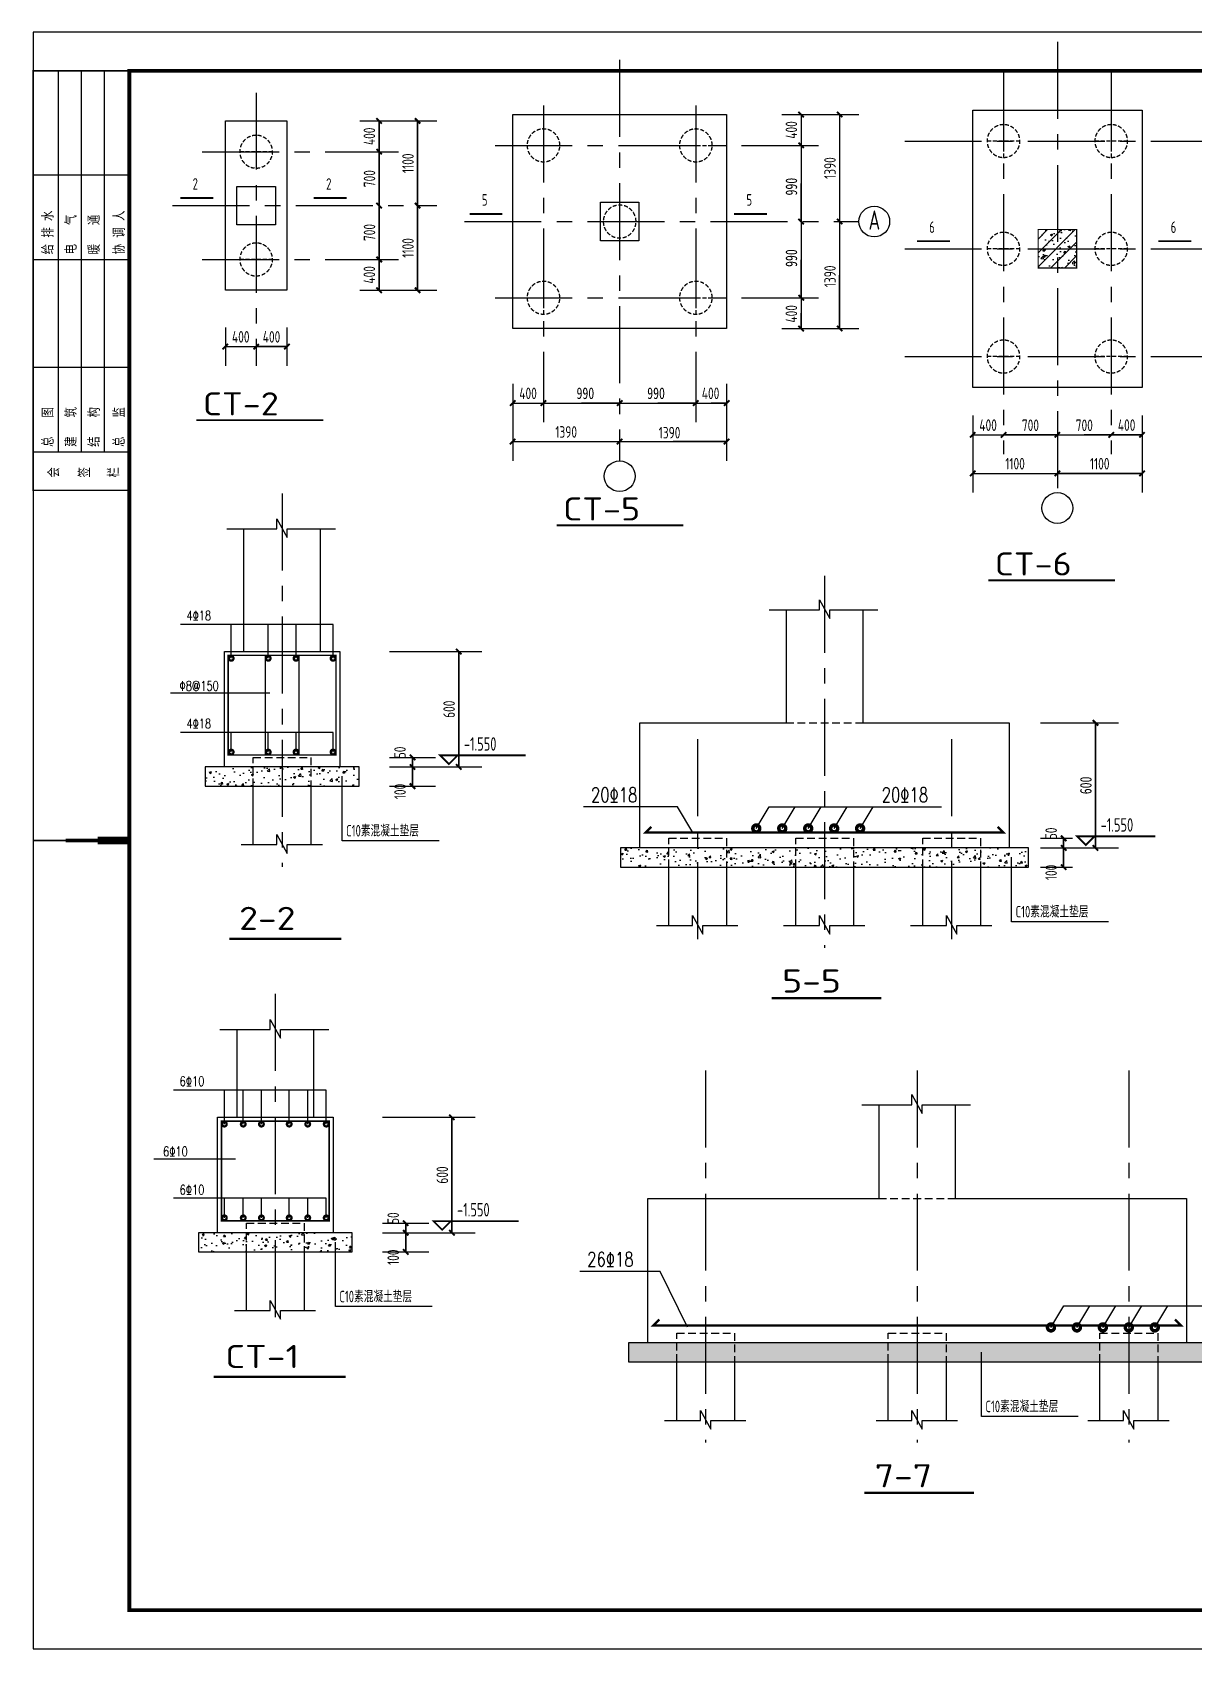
# Model space of a CAD drawing. Extents: x 665703 to 1047784, y -160603 to 92239.
# Drawn here: x 806020 to 836202, y 49657 to 91657 of the extents above; entities that cross this region are included whole.
import ezdxf
from ezdxf.enums import TextEntityAlignment as Align

# ---------------------------------------------------------------- set-up
doc = ezdxf.new("R2010")
doc.units = 0
doc.header["$LTSCALE"] = 800
for name, pattern in [('CENTERX2', [4, 2.5, -0.5, 0.5, -0.5]), ('HIDDEN', [0.375, 0.25, -0.125]), ('HIDDEN2', [0.1875, 0.125, -0.0625])]:
    doc.linetypes.add(name, pattern=pattern)
doc.layers.get('0').update_dxf_attribs({"linetype": 'CONTINUOUS'})
doc.layers.get('Defpoints').update_dxf_attribs({"linetype": 'CONTINUOUS'})
for name, color, linetype in [('AXINI', 5, 'CENTERX2'), ('DIM', 2, 'CONTINUOUS'), ('GJ', 1, 'CONTINUOUS'), ('L1', 25, 'CONTINUOUS'), ('TK', 7, 'CONTINUOUS'), ('Z', 4, 'CONTINUOUS'), ('ZC', 6, 'CONTINUOUS'), ('ZW', 233, 'CONTINUOUS'), ('ZXX', 1, 'CONTINUOUS')]:
    doc.layers.add(name, color=color, linetype=linetype)
doc.styles.add('HZ1', font='TXT.shx', dxfattribs={"width": 0.6, "height": 250, "bigfont": 'HZTXT.shx'})
doc.styles.get("Standard").update_dxf_attribs({"font": 'tssdeng.shx', "width": 0.7, "bigfont": 'tssdchn.shx'})
doc.styles.add('TSSD_Dimension', font='Tssdeng.shx', dxfattribs={"width": 0.75, "bigfont": 'hztxt.shx'})

# ---------------------------------------------------------------- blocks, each defined once
blk = doc.blocks.new('TK2')
at = {"layer": 'TK', "color": 2}
for p, q in [((650, 41000), (650, 31100)), ((1250, 41000), (1250, 31100)), ((1850, 41000), (1850, 31100)), ((0, 38300), (2500, 38300)), ((0, 36100), (2500, 36100)), ((0, 33300), (2500, 33300)), ((0, 31100), (2500, 31100))]:
    blk.add_line(p, q, dxfattribs=at)
blk.add_lwpolyline([(59400, 42000), (0, 42000), (0, 0), (59400, 0)], close=True, dxfattribs=at)
for points, const_width in [([(0, 41000), (2500, 41000), (2500, 30100), (0, 30100)], 40), ([(2500, 41000), (58400, 41000), (58400, 1000), (2500, 1000)], 100)]:
    blk.add_lwpolyline(points, close=True, dxfattribs=dict(at, const_width=const_width))
for points, const_width in [([(0, 21000), (2500, 21000)], 35), ([(2500, 21000), (850, 21000)], 100), ([(2500, 21000), (1675, 21000)], 200)]:
    blk.add_lwpolyline(points, dxfattribs=dict(at, const_width=const_width))
at = {"layer": 'TK', "color": 2, "style": 'TSSD_Dimension', "width": 0.9}
for s, p in [('给 排 水', (536, 36230)), ('电   气', (1136, 36230)), ('暖   通', (1736, 36230)), ('协 调 人', (2386, 36230)), ('总   图', (536, 31230)), ('建   筑', (1136, 31230)), ('结   构', (1736, 31230)), ('总   监', (2386, 31230)), ('会', (688, 30432)), ('签', (1485, 30432)), ('栏', (2244, 30432))]:
    blk.add_text(s, height=300, rotation=90, dxfattribs=at).set_placement(p)
blk = doc.blocks.new('_ArchTick')
at = {"color": 0, "const_width": 0.5}
blk.add_lwpolyline([(-0.71, -0.71), (0.71, 0.71)], dxfattribs=at)
blk = doc.blocks.new('D1')
at = {"layer": 'GJ', "const_width": 120}
blk.add_lwpolyline([(-30, 0, 1), (30, 0, 1)], format="xyb", close=True, dxfattribs=at)

msp = doc.modelspace()

# ---------------------------------------------------------------- hatches: boundary and pattern name
at = {"layer": 'L1'}
h = msp.add_hatch(dxfattribs=at)
h.set_pattern_fill('ANSI31', color=256, scale=80, style=0)
h.set_pattern_definition([(45, (498670.15, -589171.85), (-179.60512, 179.60512), [])])
h.paths.add_polyline_path([(832159.2, 86531.8), (833159.2, 86531.8), (833159.2, 85531.8), (832159.2, 85531.8)])
h = msp.add_hatch(dxfattribs=at)
h.set_pattern_fill('AR-CONC', color=256, scale=3, style=0)
h.set_pattern_definition([(50, (498670.15, -589171.85), (546.554, -47.81726), [57.15, -628.65]), (355, (498670.15, -589171.85), (-105.72848, 573.16993), [45.72, -502.92]), (100.451, (498715.7, -589175.83), (440.8275, 525.35006), [48.57, -534.27]), (46.1842, (498670.15, -589019.45), (813.2371, -126.127), [85.725, -942.975]), (96.6356, (498737.9, -589029.96), (712.2127, 742.2767), [72.855, -801.405]), (351.184, (498670.15, -589019.45), (712.2138, 742.2754), [68.58, -754.38]), (21, (498746.35, -589057.55), (454.84464, -306.79656), [57.15, -628.65]), (326, (498746.35, -589057.55), (185.4061, 552.5639), [45.72, -502.92]), (71.4514, (498784.25, -589083.1), (640.24947, 245.76857), [48.57, -534.27]), (37.5, (498670.15, -589171.85), (9.26581, 253.665117), [0, -496.824, 0, -510.54, 0, -504.825]), (7.5, (498670.15, -589171.85), (200.45899, 300.54172), [0, -291.084, 0, -485.394, 0, -192.405]), (327.5, (498500.23, -589171.85), (406.771786, -17.18623), [0, -190.5, 0, -594.36, 0, -788.67]), (317.5, (498424.03, -589171.85), (444.38754, 76.27947), [0, -247.65, 0, -394.716, 0, -560.07])])
h.paths.add_polyline_path([(832159.2, 86531.8), (833159.2, 86531.8), (833159.2, 85531.8), (832159.2, 85531.8)])
h = msp.add_hatch(dxfattribs=at)
h.set_pattern_fill('AR-CONC', color=256, scale=3, style=0)
h.set_pattern_definition([(50, (378354.25, -702071.2), (546.554, -47.81726), [57.15, -628.65]), (355, (378354.25, -702071.2), (-105.72848, 573.16993), [45.72, -502.92]), (100.451, (378399.8, -702075.17), (440.8275, 525.35006), [48.57, -534.27]), (46.1842, (378354.25, -701918.8), (813.2371, -126.127), [85.725, -942.975]), (96.6356, (378422, -701929.3), (712.2127, 742.2767), [72.855, -801.405]), (351.184, (378354.25, -701918.8), (712.2138, 742.27535), [68.58, -754.38]), (21, (378430.45, -701956.9), (454.84464, -306.79656), [57.15, -628.65]), (326, (378430.45, -701956.9), (185.4061, 552.5639), [45.72, -502.92]), (71.4514, (378468.35, -701982.45), (640.24947, 245.76857), [48.57, -534.27]), (37.5, (378354.25, -702071.18), (9.26581, 253.665117), [0, -496.824, 0, -510.54, 0, -504.825]), (7.5, (378354.25, -702071.18), (200.45899, 300.541724), [0, -291.084, 0, -485.394, 0, -192.405]), (327.5, (378184.32, -702071.18), (406.771786, -17.18623), [0, -190.5, 0, -594.36, 0, -788.67]), (317.5, (378108.12, -702071.2), (444.38754, 76.27947), [0, -247.65, 0, -394.716, 0, -560.07])])
h.paths.add_polyline_path([(810512, 72067.5), (814512, 72067.5), (814512, 72567.5), (810512, 72567.5)])
h = msp.add_hatch(dxfattribs=at)
h.set_pattern_fill('AR-CONC', color=256, scale=3, style=0)
h.set_pattern_definition([(50, (375159.76, -690750.85), (546.554, -47.81726), [57.15, -628.65]), (355, (375159.76, -690750.85), (-105.72848, 573.16993), [45.72, -502.92]), (100.451, (375205.3, -690754.84), (440.8275, 525.35006), [48.57, -534.27]), (46.1842, (375159.76, -690598.45), (813.2371, -126.127), [85.725, -942.975]), (96.6356, (375227.5, -690609), (712.2127, 742.2767), [72.855, -801.405]), (351.184, (375159.8, -690598.45), (712.2138, 742.27535), [68.58, -754.38]), (21, (375235.96, -690636.55), (454.84464, -306.79656), [57.15, -628.65]), (326, (375235.96, -690636.55), (185.4061, 552.5639), [45.72, -502.92]), (71.4514, (375273.86, -690662.1), (640.24947, 245.76857), [48.57, -534.27]), (37.5, (375159.76, -690750.85), (9.26581, 253.665117), [0, -496.824, 0, -510.54, 0, -504.825]), (7.5, (375159.76, -690750.85), (200.45899, 300.541724), [0, -291.084, 0, -485.394, 0, -192.405]), (327.5, (374989.83, -690750.85), (406.771786, -17.18623), [0, -190.5, 0, -594.36, 0, -788.67]), (317.5, (374913.63, -690750.85), (444.38754, 76.27947), [0, -247.65, 0, -394.716, 0, -560.07])])
h.paths.add_polyline_path([(821309.1, 69963.4), (831909.1, 69963.4), (831909.1, 70463.4), (821309.1, 70463.4)])
h = msp.add_hatch(dxfattribs=at)
h.set_pattern_fill('AR-CONC', color=256, scale=3, style=0)
h.set_pattern_definition([(50, (401607.5, -714174.16), (546.554, -47.81726), [57.15, -628.65]), (355, (401607.5, -714174.16), (-105.72848, 573.16993), [45.72, -502.92]), (100.451, (401653.03, -714178.15), (440.8275, 525.35006), [48.57, -534.27]), (46.1842, (401607.5, -714021.76), (813.2371, -126.127), [85.725, -942.975]), (96.6356, (401675.25, -714032.3), (712.2127, 742.2767), [72.855, -801.405]), (351.184, (401607.5, -714021.8), (712.2138, 742.27535), [68.58, -754.38]), (21, (401683.7, -714059.86), (454.84464, -306.79656), [57.15, -628.65]), (326, (401683.7, -714059.86), (185.4061, 552.5639), [45.72, -502.92]), (71.4514, (401721.6, -714085.43), (640.24947, 245.76857), [48.57, -534.27]), (37.5, (401607.48, -714174.16), (9.26581, 253.665117), [0, -496.824, 0, -510.54, 0, -504.825]), (7.5, (401607.48, -714174.16), (200.45899, 300.541724), [0, -291.084, 0, -485.394, 0, -192.405]), (327.5, (401437.56, -714174.16), (406.771786, -17.18623), [0, -190.5, 0, -594.36, 0, -788.67]), (317.5, (401361.36, -714174.16), (444.38754, 76.27947), [0, -247.65, 0, -394.716, 0, -560.07])])
h.paths.add_polyline_path([(810334.7, 59964.5), (814334.7, 59964.5), (814334.7, 60464.5), (810334.7, 60464.5)])
h = msp.add_hatch(dxfattribs=at)
h.set_pattern_fill('AR-CONC', color=256, scale=3, style=0)
h.set_pattern_definition([(50, (473193.6, -600492.2), (546.554, -47.81726), [57.15, -628.65]), (355, (473193.6, -600492.2), (-105.72848, 573.16993), [45.72, -502.92]), (100.451, (473239.15, -600496.2), (440.8275, 525.35006), [48.57, -534.27]), (46.1842, (473193.6, -600339.8), (813.2371, -126.127), [85.725, -942.975]), (96.6356, (473261.4, -600350.3), (712.2127, 742.2767), [72.855, -801.405]), (351.184, (473193.6, -600339.8), (712.2138, 742.2754), [68.58, -754.38]), (21, (473269.8, -600377.9), (454.84464, -306.79656), [57.15, -628.65]), (326, (473269.8, -600377.9), (185.4061, 552.5639), [45.72, -502.92]), (71.4514, (473307.7, -600403.5), (640.24947, 245.76857), [48.57, -534.27]), (37.5, (473193.6, -600492.22), (9.26581, 253.665117), [0, -496.824, 0, -510.54, 0, -504.825]), (7.5, (473193.6, -600492.22), (200.45899, 300.54172), [0, -291.084, 0, -485.394, 0, -192.405]), (327.5, (473023.68, -600492.22), (406.771786, -17.18623), [0, -190.5, 0, -594.36, 0, -788.67]), (317.5, (472947.5, -600492.22), (444.38754, 76.27947), [0, -247.65, 0, -394.716, 0, -560.07])])
h.paths.add_polyline_path([(821515.9, 57108), (836515.9, 57108), (836515.9, 57608), (821515.9, 57608)])

# ---------------------------------------------------------------- linework, layer by layer
at = {"color": 0, "linetype": 'ByBlock'}
for p, q in [((826000.5, 89519.5), (826000.5, 88719.5)), ((827000.5, 89519.5), (827000.5, 86739.5)), ((815032.8, 88554.6), (815032.8, 89354.6)), ((816032.8, 87154.6), (816032.8, 89354.6)), ((826000.5, 88719.5), (826000.5, 87729.6)), ((815032.8, 87154.6), (815032.8, 88554.6)), ((826000.5, 86739.5), (826000.5, 87729.3)), ((815032.8, 85754.6), (815032.8, 87154.6)), ((816032.8, 84954.6), (816032.8, 87154.6)), ((826000.4, 86739.5), (826000.3, 86739.5)), ((826000.5, 86739.5), (826000.5, 85749.6)), ((827000.5, 86739.5), (827000.5, 85349.6)), ((815032.8, 84954.6), (815032.8, 85754.6)), ((826000.5, 84759.5), (826000.5, 85749.3)), ((827000.5, 83959.5), (827000.5, 85349.3)), ((826000.4, 84759.5), (826000.3, 84759.5)), ((826000.5, 84759.5), (826000.5, 84359.6)), ((826000.5, 83959.5), (826000.5, 84359.3)), ((826000.4, 83959.5), (826000.3, 83959.5)), ((827000.4, 83959.5), (827000.3, 83959.5)), ((811036.8, 83490.2), (811836.8, 83490.2)), ((812636.8, 83490.2), (811836.8, 83490.2)), ((818504, 82023), (819304, 82023)), ((819304, 82023), (820293.3, 82023)), ((821284, 82023), (820294.6, 82023)), ((821284, 82023.1), (821284, 82023.2)), ((821284, 82023), (822273.3, 82023)), ((823264, 82023), (822274.6, 82023)), ((823264, 82023.1), (823264, 82023.2)), ((823264, 82023), (823663.4, 82023)), ((824064, 82023), (823664.6, 82023)), ((824064, 82023.1), (824064, 82023.2)), ((830459.2, 81196.4), (831259.2, 81196.4)), ((832659.2, 81196.4), (831259.2, 81196.4)), ((831259.2, 81196.4), (831958.6, 81196.4)), ((832659.2, 81196.4), (831959.8, 81196.4)), ((832659.2, 81196.5), (832659.2, 81196.6)), ((832659.2, 81196.4), (834059.2, 81196.4)), ((832659.2, 81196.4), (833358.6, 81196.4)), ((834059.2, 81196.4), (833359.8, 81196.4)), ((834059.2, 81196.5), (834059.2, 81196.6)), ((834859.2, 81196.4), (834059.2, 81196.4)), ((834059.2, 81196.4), (834458.6, 81196.4)), ((834859.2, 81196.4), (834459.8, 81196.4)), ((834859.2, 81196.5), (834859.2, 81196.6)), ((818504, 81023), (821284, 81023)), ((821284, 81023), (822673.3, 81023)), ((824064, 81023), (822674.7, 81023)), ((824064, 81023.1), (824064, 81023.2)), ((830459.2, 80196.4), (832659.2, 80196.4)), ((834859.2, 80196.4), (832659.2, 80196.4)), ((832659.2, 80196.4), (833758.5, 80196.4)), ((834859.2, 80196.4), (833759.9, 80196.4)), ((834859.2, 80196.5), (834859.2, 80196.6)), ((817101.9, 72567.5), (817101.9, 75567.5)), ((833650.4, 70463.4), (833650.4, 73713.4)), ((815901.9, 72567.5), (815901.9, 72817.5)), ((815901.9, 72067.5), (815901.9, 72567.5)), ((832822.5, 70463.4), (832822.5, 70713.4)), ((832822.5, 69963.4), (832822.5, 70463.4)), ((816924.6, 60464.5), (816924.6, 63464.5)), ((815724.6, 60464.5), (815724.6, 60714.5)), ((815724.6, 59964.5), (815724.6, 60464.5))]:
    msp.add_line(p, q, dxfattribs=at)
at = {"layer": 'AXINI'}
for p, q in [((832659.2, 91408.5), (832659.2, 79696.4)), ((821284, 90938.1), (821284, 80523)), ((831259.2, 90647.7), (831259.2, 80696.4)), ((834059.2, 90647.7), (834059.2, 80696.4)), ((811836.8, 90088.5), (811836.8, 82990.2)), ((819304, 89755), (819304, 81523)), ((823264, 89755), (823264, 81523)), ((818050.8, 88719.5), (826500.5, 88719.5)), ((828690.8, 88831.8), (837237.4, 88831.8)), ((810432, 88554.6), (815532.8, 88554.6)), ((809667.1, 87154.6), (816532.8, 87154.6)), ((817247.4, 86739.5), (827500.5, 86739.5)), ((810432, 85754.6), (815532.8, 85754.6)), ((828690.8, 86031.8), (838237.4, 86031.8)), ((818050.8, 84759.5), (826500.5, 84759.5)), ((828690.8, 83231.8), (837237.4, 83231.8)), ((812512, 79674.6), (812512, 69973.6)), ((826609.1, 77534.8), (826609.1, 67869.6)), ((823309.1, 73289.6), (823309.1, 67869.6)), ((829909.1, 73289.6), (829909.1, 67869.6)), ((812334.7, 66668.8), (812334.7, 57870.7)), ((823515.9, 64679.3), (823515.9, 55014.1)), ((829015.9, 64679.3), (829015.9, 55014.1)), ((834515.9, 64679.3), (834515.9, 55014.1))]:
    msp.add_line(p, q, dxfattribs=at)
at = {"layer": 'Defpoints', "color": 0, "linetype": 'ByBlock'}
for p in [(826000.5, 89519.5), (827000.5, 89519.5), (815032.8, 89354.6), (815032.8, 89354.6), (816032.8, 89354.6), (816032.8, 89354.6), (826000.5, 88719.5), (826000.5, 88719.5), (826000.5, 88719.5), (815032.8, 88554.6), (815032.8, 88554.6), (815032.8, 88554.6), (815032.8, 87154.6), (815032.8, 87154.6), (815032.8, 87154.6), (816032.8, 87154.6), (816032.8, 87154.6), (816032.8, 87154.6), (826000.5, 86739.5), (826000.5, 86739.5), (826000.5, 86739.5), (827000.5, 86739.5), (827000.5, 86739.5), (827000.5, 86739.5), (815032.8, 85754.6), (815032.8, 85754.6), (815032.8, 85754.6), (815032.8, 84954.6), (816032.8, 84954.6), (826000.5, 84759.5), (826000.5, 84759.5), (826000.5, 84759.5), (826000.5, 83959.5), (826000.5, 83959.5), (827000.5, 83959.5), (827000.5, 83959.5), (811036.8, 83490.2), (811836.8, 83490.2), (811836.8, 83490.2), (811836.8, 83490.2), (811836.8, 83490.2), (812636.8, 83490.2), (818504, 82023), (819304, 82023), (819304, 82023), (819304, 82023), (821284, 82023), (821284, 82023), (821284, 82023), (823264, 82023), (823264, 82023), (823264, 82023), (824064, 82023), (824064, 82023), (830459.2, 81196.4), (831259.2, 81196.4), (831259.2, 81196.4), (831259.2, 81196.4), (831259.2, 81196.4), (831259.2, 81196.4), (832659.2, 81196.4), (832659.2, 81196.4), (832659.2, 81196.4), (832659.2, 81196.4), (832659.2, 81196.4), (834059.2, 81196.4), (834059.2, 81196.4), (834059.2, 81196.4), (834059.2, 81196.4), (834059.2, 81196.4), (834059.2, 81196.4), (834059.2, 81196.4), (834859.2, 81196.4), (834859.2, 81196.4), (834859.2, 81196.4), (818504, 81023), (821284, 81023), (821284, 81023), (821284, 81023), (824064, 81023), (824064, 81023), (830459.2, 80196.4), (832659.2, 80196.4), (832659.2, 80196.4), (832659.2, 80196.4), (832659.2, 80196.4), (832659.2, 80196.4), (834859.2, 80196.4), (834859.2, 80196.4), (834859.2, 80196.4), (817101.9, 75567.5), (817101.9, 75567.5), (833650.4, 73713.4), (833650.4, 73713.4), (815901.9, 72817.5), (815901.9, 72817.5), (815901.9, 72567.5), (815901.9, 72567.5), (815901.9, 72567.5), (817101.9, 72567.5), (815901.9, 72067.5), (832822.5, 70713.4), (832822.5, 70713.4), (832822.5, 70463.4), (832822.5, 70463.4), (832822.5, 70463.4), (833650.4, 70463.4), (832822.5, 69963.4), (816924.6, 63464.5), (816924.6, 63464.5), (815724.6, 60714.5), (815724.6, 60714.5), (815724.6, 60464.5), (815724.6, 60464.5), (815724.6, 60464.5), (816924.6, 60464.5), (815724.6, 59964.5)]:
    msp.add_point(p, dxfattribs=at)
at = {"layer": 'DIM'}
for p, q in [((825500.5, 89519.5), (827500.5, 89519.5)), ((826000.5, 89519.5), (826000.5, 83959.5)), ((827000.5, 89519.5), (827000.5, 83959.5)), ((814532.8, 89354.6), (816532.8, 89354.6)), ((815032.8, 89354.6), (815032.8, 84954.6)), ((816032.8, 89354.6), (816032.8, 84954.6)), ((814532.8, 84954.6), (816532.8, 84954.6)), ((811036.8, 83990.2), (811036.8, 82990.2)), ((812636.8, 83990.2), (812636.8, 82990.2)), ((825500.5, 83959.5), (827500.5, 83959.5)), ((811036.8, 83490.2), (812636.8, 83490.2)), ((818504, 82523), (818504, 80523)), ((824064, 82523), (824064, 80523)), ((818504, 82023), (824064, 82023)), ((830459.2, 81696.4), (830459.2, 79696.4)), ((834859.2, 81696.4), (834859.2, 79696.4)), ((830459.2, 81196.4), (834859.2, 81196.4)), ((818504, 81023), (824064, 81023)), ((830459.2, 80196.4), (834859.2, 80196.4)), ((813835.5, 76269.4), (809869.6, 76269.4)), ((811188.5, 75390.4), (811188.5, 76269.4)), ((812151, 75390.4), (812151, 76269.4)), ((812872.9, 75390.4), (812872.9, 76269.4)), ((813835.5, 75390.4), (813835.5, 76269.4)), ((812196.5, 74483.1), (809611, 74483.1)), ((813835.5, 73463.7), (809869.6, 73463.7)), ((811188.5, 72954.7), (811188.5, 73463.7)), ((812151, 72954.7), (812151, 73463.7)), ((812872.9, 72954.7), (812872.9, 73463.7)), ((813835.5, 72954.7), (813835.5, 73463.7)), ((813658.2, 64166.4), (809692.3, 64166.4)), ((811011.2, 63287.4), (811011.2, 64166.4)), ((811502.3, 63287.4), (811502.3, 64166.4)), ((811973.8, 63287.4), (811973.8, 64166.4)), ((812695.7, 63287.4), (812695.7, 64166.4)), ((813177.4, 63287.4), (813177.4, 64166.4)), ((813658.2, 63287.4), (813658.2, 64166.4)), ((811301.8, 62380.1), (809176.3, 62380.1)), ((813658.2, 61360.7), (809692.3, 61360.7)), ((811011.2, 60851.7), (811011.2, 61360.7)), ((811502.3, 60851.7), (811502.3, 61360.7)), ((811973.8, 60851.7), (811973.8, 61360.7)), ((812695.7, 60851.7), (812695.7, 61360.7)), ((813177.4, 60851.7), (813177.4, 61360.7)), ((813658.2, 60851.7), (813658.2, 61360.7))]:
    msp.add_line(p, q, dxfattribs=at)
for points, const_width in [([(810722.3, 87352.3), (809864.8, 87352.3)], 50), ([(814192.9, 87352.3), (813335.4, 87352.3)], 50), ([(818239.2, 86937.2), (817381.7, 86937.2)], 50), ([(825115, 86937.2), (824257.5, 86937.2)], 50), ([(829865.9, 86229.5), (829008.4, 86229.5)], 50), ([(836140.8, 86229.5), (835283.3, 86229.5)], 50), ([(810284.8, 81579.5), (813580.4, 81579.5)], 50), ([(819646.9, 78848.5), (822942.5, 78848.5)], 50), ([(830863.1, 77418.9), (834158.7, 77418.9)], 50), ([(812074.5, 75467.5), (812074.5, 72877.6)], 40), ([(812949.4, 75467.5), (812949.4, 72877.6)], 40), ([(817073.2, 72868.3), (816848.2, 72643.3), (816623.2, 72868.3), (818837.9, 72868.3)], 46.9), ([(833621.7, 70764.2), (833396.7, 70539.2), (833171.7, 70764.2), (835206.7, 70764.2)], 46.9), ([(816895.9, 60765.3), (816670.9, 60540.3), (816445.9, 60765.3), (818660.7, 60765.3)], 46.9)]:
    msp.add_lwpolyline(points, dxfattribs=dict(at, const_width=const_width))
for centre in [(827900.5, 86739.5), (821284, 80123), (832659.2, 79296.4)]:
    msp.add_circle(centre, 400, dxfattribs=at)
at = {"layer": 'GJ', "const_width": 40}
for points in [[(813912, 72877.6), (811112, 72877.6), (811112, 75467.5), (813912, 75467.5), (813912, 72877.6)], [(813734.7, 60774.6), (810934.7, 60774.6), (810934.7, 63364.5), (813734.7, 63364.5), (813734.7, 60774.6)]]:
    msp.add_lwpolyline(points, close=True, dxfattribs=at)
at = {"layer": 'GJ', "const_width": 60}
for points in [[(831109.1, 71013.4), (831259.1, 70863.4), (821959.1, 70863.4), (822109.1, 71013.4)], [(835715.9, 58208), (835865.9, 58058), (822165.9, 58058), (822315.9, 58208)]]:
    msp.add_lwpolyline(points, dxfattribs=at)
at = {"layer": 'L1'}
for p, q in [((814072.8, 70649.9), (814072.8, 72324.3)), ((816590.6, 70649.9), (814072.8, 70649.9)), ((831470, 68545.9), (831470, 70220.2)), ((833987.7, 68545.9), (831470, 68545.9)), ((813895.6, 58546.9), (813895.6, 60221.3)), ((816413.3, 58546.9), (813895.6, 58546.9)), ((830686.2, 55690.4), (830686.2, 57364.8)), ((833203.9, 55690.4), (830686.2, 55690.4))]:
    msp.add_line(p, q, dxfattribs=at)
at = {"layer": 'Z'}
for p, q in [((811512, 78751.5), (811512, 75567.5)), ((813512, 75567.5), (813512, 78751.5)), ((825609.1, 76647.5), (825609.1, 73713.4)), ((827609.1, 73713.4), (827609.1, 76647.5)), ((811334.7, 65745.8), (811334.7, 63464.5)), ((813334.7, 63464.5), (813334.7, 65745.8)), ((828015.9, 63792), (828015.9, 61358)), ((830015.9, 61358), (830015.9, 63792))]:
    msp.add_line(p, q, dxfattribs=at)
for points in [[(811336.8, 87654.6), (812336.8, 87654.6), (812336.8, 86654.6), (811336.8, 86654.6)], [(820784, 87239.5), (821784, 87239.5), (821784, 86239.5), (820784, 86239.5)]]:
    msp.add_lwpolyline(points, close=True, dxfattribs=at)
at = {"layer": 'Z', "const_width": 30}
msp.add_lwpolyline([(832159.2, 86531.8), (833159.2, 86531.8), (833159.2, 85531.8), (832159.2, 85531.8)], close=True, dxfattribs=at)
at = {"layer": 'ZC', "linetype": 'HIDDEN2'}
for p, q in [((819304, 89145.5), (819304, 88293.5)), ((823264, 89145.5), (823264, 88293.5)), ((831259.2, 89257.8), (831259.2, 88405.8)), ((834059.2, 89257.8), (834059.2, 88405.8)), ((811836.8, 88980.6), (811836.8, 88128.6)), ((818878, 88719.5), (819730, 88719.5)), ((822838, 88719.5), (823690, 88719.5)), ((831685.2, 88831.8), (830833.2, 88831.8)), ((834485.2, 88831.8), (833633.2, 88831.8)), ((812262.8, 88554.6), (811410.8, 88554.6)), ((821284, 87165.5), (821284, 86313.5)), ((820858, 86739.5), (821710, 86739.5)), ((811836.8, 86180.6), (811836.8, 85328.6)), ((831259.2, 86457.8), (831259.2, 85605.8)), ((834059.2, 86457.8), (834059.2, 85605.8)), ((812262.8, 85754.6), (811410.8, 85754.6)), ((831685.2, 86031.8), (830833.2, 86031.8)), ((834485.2, 86031.8), (833633.2, 86031.8)), ((819304, 85185.5), (819304, 84333.5)), ((823264, 85185.5), (823264, 84333.5)), ((818878, 84759.5), (819730, 84759.5)), ((822838, 84759.5), (823690, 84759.5)), ((831259.2, 83657.8), (831259.2, 82805.8)), ((834059.2, 83657.8), (834059.2, 82805.8)), ((831685.2, 83231.8), (830833.2, 83231.8)), ((834485.2, 83231.8), (833633.2, 83231.8))]:
    msp.add_line(p, q, dxfattribs=at)
for centre, start, end in [((819304, 88719.5), 0, 180), ((823264, 88719.5), 0, 180), ((831259.2, 88831.8), 90, 270), ((831259.2, 88831.8), 270, 90), ((834059.2, 88831.8), 90, 270), ((834059.2, 88831.8), 270, 90), ((811836.8, 88554.6), 90, 270), ((811836.8, 88554.6), 270, 90), ((819304, 88719.5), 180, 0), ((823264, 88719.5), 180, 0), ((821284, 86739.5), 0, 180), ((821284, 86739.5), 180, 0), ((811836.8, 85754.6), 90, 270), ((811836.8, 85754.6), 270, 90), ((831259.2, 86031.8), 90, 270), ((831259.2, 86031.8), 270, 90), ((834059.2, 86031.8), 90, 270), ((834059.2, 86031.8), 270, 90), ((819304, 84759.5), 0, 180), ((823264, 84759.5), 0, 180), ((819304, 84759.5), 180, 0), ((823264, 84759.5), 180, 0), ((831259.2, 83231.8), 90, 270), ((831259.2, 83231.8), 270, 90), ((834059.2, 83231.8), 90, 270), ((834059.2, 83231.8), 270, 90)]:
    msp.add_arc(centre, 426, start, end, dxfattribs=at)
at = {"layer": 'ZW'}
for p, q in [((811012, 72567.5), (811012, 75567.5)), ((811012, 75567.5), (814012, 75567.5)), ((814012, 75567.5), (814012, 72567.5)), ((815301.9, 75567.5), (817701.9, 75567.5)), ((817101.9, 75567.5), (817101.9, 72567.5)), ((821809.1, 70463.4), (821809.1, 73713.4)), ((821809.1, 73713.4), (825609.1, 73713.4)), ((827609.1, 73713.4), (831409.1, 73713.4)), ((831409.1, 73713.4), (831409.1, 70463.4)), ((832222.5, 73713.4), (834250.4, 73713.4)), ((833650.4, 73713.4), (833650.4, 70463.4)), ((815301.9, 72817.5), (816501.9, 72817.5)), ((815901.9, 72817.5), (815901.9, 72067.5)), ((814012, 72567.5), (811012, 72567.5)), ((815301.9, 72567.5), (817701.9, 72567.5)), ((811762, 70548.5), (811762, 72067.5)), ((813262, 72067.5), (813262, 70548.5)), ((815301.9, 72067.5), (816501.9, 72067.5)), ((822784.7, 71529.3), (820344.3, 71529.3)), ((823187.7, 70863.4), (822784.7, 71529.3)), ((824835, 70969.8), (825173.6, 71529.3)), ((825173.6, 71529.3), (829649, 71529.3)), ((825509.5, 70969.8), (825848.1, 71529.3)), ((826184.1, 70969.8), (826522.6, 71529.3)), ((826858.6, 70969.8), (827197.2, 71529.3)), ((827533.1, 70969.8), (827871.7, 71529.3)), ((832222.5, 70713.4), (833050.4, 70713.4)), ((832822.5, 70713.4), (832822.5, 69963.4)), ((831409.1, 70463.4), (821809.1, 70463.4)), ((832222.5, 70463.4), (834250.4, 70463.4)), ((822559.1, 68444.5), (822559.1, 69963.4)), ((824059.1, 69963.4), (824059.1, 68444.5)), ((825859.1, 68444.5), (825859.1, 69963.4)), ((827359.1, 69963.4), (827359.1, 68444.5)), ((829159.1, 68444.5), (829159.1, 69963.4)), ((830659.1, 69963.4), (830659.1, 68444.5)), ((832222.5, 69963.4), (833050.4, 69963.4)), ((810834.7, 63464.5), (813834.7, 63464.5)), ((810834.7, 60464.5), (810834.7, 63464.5)), ((813834.7, 63464.5), (813834.7, 60464.5)), ((815124.6, 63464.5), (817524.6, 63464.5)), ((816924.6, 63464.5), (816924.6, 60464.5)), ((822015.9, 61358), (828015.9, 61358)), ((822015.9, 57608), (822015.9, 61358)), ((830015.9, 61358), (836015.9, 61358)), ((836015.9, 61358), (836015.9, 57608)), ((815124.6, 60714.5), (816324.6, 60714.5)), ((815724.6, 60714.5), (815724.6, 59964.5)), ((813834.7, 60464.5), (810834.7, 60464.5)), ((815124.6, 60464.5), (817524.6, 60464.5)), ((811584.7, 58445.5), (811584.7, 59964.5)), ((813084.7, 59964.5), (813084.7, 58445.5)), ((815124.6, 59964.5), (816324.6, 59964.5)), ((822335.3, 59461.3), (820246.3, 59461.3)), ((823043.1, 58008), (822335.3, 59461.3)), ((832492.4, 58004.4), (832830.9, 58563.9)), ((832830.9, 58563.9), (837505.7, 58563.9)), ((833166.9, 58004.4), (833505.5, 58563.9)), ((833841.4, 58004.4), (834180, 58563.9)), ((834515.9, 58004.4), (834854.5, 58563.9)), ((835190.4, 58004.4), (835529, 58563.9)), ((836015.9, 57608), (822015.9, 57608)), ((822765.9, 55589), (822765.9, 57108)), ((824265.9, 57108), (824265.9, 55589)), ((828265.9, 55589), (828265.9, 57108)), ((829765.9, 57108), (829765.9, 55589)), ((833765.9, 55589), (833765.9, 57108)), ((835265.9, 57108), (835265.9, 55589))]:
    msp.add_line(p, q, dxfattribs=at)
at = {"layer": 'ZW', "linetype": 'HIDDEN'}
for p, q in [((825609.1, 73713.4), (827609.1, 73713.4)), ((811762, 72067.5), (811762, 72817.5)), ((811762, 72817.5), (813262, 72817.5)), ((813262, 72817.5), (813262, 72067.5)), ((822559.1, 69963.4), (822559.1, 70713.4)), ((822559.1, 70713.4), (824059.1, 70713.4)), ((824059.1, 70713.4), (824059.1, 69963.4)), ((825859.1, 70713.4), (827359.1, 70713.4)), ((825859.1, 69963.4), (825859.1, 70713.4)), ((827359.1, 70713.4), (827359.1, 69963.4)), ((829159.1, 70713.4), (830659.1, 70713.4)), ((829159.1, 69963.4), (829159.1, 70713.4)), ((830659.1, 70713.4), (830659.1, 69963.4)), ((828015.9, 61358), (830015.9, 61358)), ((811584.7, 60714.5), (813084.7, 60714.5)), ((811584.7, 59964.5), (811584.7, 60714.5)), ((813084.7, 60714.5), (813084.7, 59964.5)), ((822765.9, 57108), (822765.9, 57858)), ((822765.9, 57858), (824265.9, 57858)), ((824265.9, 57858), (824265.9, 57108)), ((828265.9, 57108), (828265.9, 57858)), ((828265.9, 57858), (829765.9, 57858)), ((829765.9, 57858), (829765.9, 57108)), ((833765.9, 57858), (835265.9, 57858)), ((833765.9, 57108), (833765.9, 57858)), ((835265.9, 57858), (835265.9, 57108))]:
    msp.add_line(p, q, dxfattribs=at)
at = {"layer": 'ZW'}
for points in [[(811073.4, 78751.5), (812376.9, 78751.5), (812376.9, 79011.8), (812646, 78526), (812646, 78751.5), (813899.5, 78751.5)], [(825170.5, 76647.5), (826474, 76647.5), (826474, 76907.7), (826743.1, 76421.9), (826743.1, 76647.5), (827996.7, 76647.5)], [(811448, 70548.5), (812376.9, 70548.5), (812376.9, 70808.8), (812646, 70322.9), (812646, 70548.5), (813557.5, 70548.5)], [(822245.1, 68444.5), (823174, 68444.5), (823174, 68704.7), (823443.1, 68218.9), (823443.1, 68444.5), (824354.6, 68444.5)], [(825545.1, 68444.5), (826474, 68444.5), (826474, 68704.7), (826743.1, 68218.9), (826743.1, 68444.5), (827654.6, 68444.5)], [(828845.1, 68444.5), (829774, 68444.5), (829774, 68704.7), (830043.1, 68218.9), (830043.1, 68444.5), (830954.6, 68444.5)], [(810896.1, 65745.8), (812199.6, 65745.8), (812199.6, 66006), (812468.7, 65520.2), (812468.7, 65745.8), (813722.3, 65745.8)], [(827577.3, 63792), (828880.8, 63792), (828880.8, 64052.3), (829149.9, 63566.5), (829149.9, 63792), (830403.5, 63792)], [(811270.7, 58445.5), (812199.6, 58445.5), (812199.6, 58705.8), (812468.7, 58220), (812468.7, 58445.5), (813380.3, 58445.5)], [(822451.9, 55589), (823380.8, 55589), (823380.8, 55849.3), (823649.9, 55363.4), (823649.9, 55589), (824561.5, 55589)], [(827951.9, 55589), (828880.8, 55589), (828880.8, 55849.3), (829149.9, 55363.4), (829149.9, 55589), (830061.5, 55589)], [(833451.9, 55589), (834380.8, 55589), (834380.8, 55849.3), (834649.9, 55363.4), (834649.9, 55589), (835561.5, 55589)]]:
    msp.add_lwpolyline(points, dxfattribs=at)
for points in [[(810512, 72067.5), (814512, 72067.5), (814512, 72567.5), (810512, 72567.5)], [(821309.1, 69963.4), (831909.1, 69963.4), (831909.1, 70463.4), (821309.1, 70463.4)], [(810334.7, 59964.5), (814334.7, 59964.5), (814334.7, 60464.5), (810334.7, 60464.5)], [(821515.9, 57108), (836515.9, 57108), (836515.9, 57608), (821515.9, 57608)]]:
    msp.add_lwpolyline(points, close=True, dxfattribs=at)
at = {"layer": 'ZW', "const_width": 60}
for points in [[(811139.5, 68105.1), (814050, 68105.1)], [(825234.8, 66559.6), (828082, 66559.6)], [(810728.8, 56719.7), (814160.1, 56719.7)], [(827641.6, 53704.1), (830488.8, 53704.1)]]:
    msp.add_lwpolyline(points, dxfattribs=at)
at = {"layer": 'ZXX'}
for points in [[(818504, 83959.5), (818504, 89519.5), (824064, 89519.5), (824064, 83959.5)], [(834859.2, 82431.8), (830459.2, 82431.8), (830459.2, 89631.8), (834859.2, 89631.8)], [(812636.8, 84954.6), (811036.8, 84954.6), (811036.8, 89354.6), (812636.8, 89354.6)]]:
    msp.add_lwpolyline(points, close=True, dxfattribs=at)

# ---------------------------------------------------------------- block references
at = {"color": 0, "linetype": 'ByBlock', "xscale": 100, "yscale": 100, "zscale": 100}
for p, rotation in [((826000.5, 89519.5), 90), ((827000.5, 89519.5), 90), ((815032.8, 89354.6), 90), ((816032.8, 89354.6), 90), ((815032.8, 88554.6), 90), ((815032.8, 88554.6), 270), ((826000.5, 88719.5), 270), ((826000.5, 88719.5), 90), ((815032.8, 87154.6), 270), ((815032.8, 87154.6), 90), ((816032.8, 87154.6), 90), ((816032.8, 87154.6), 270), ((826000.5, 86739.5), 90), ((826000.5, 86739.5), 270), ((827000.5, 86739.5), 90), ((827000.5, 86739.5), 270), ((815032.8, 85754.6), 270), ((815032.8, 85754.6), 90), ((815032.8, 84954.6), 270), ((816032.8, 84954.6), 270), ((826000.5, 84759.5), 270), ((826000.5, 84759.5), 90), ((826000.5, 83959.5), 270), ((827000.5, 83959.5), 270), ((811036.8, 83490.2), 180), ((811836.8, 83490.2), 180), ((818504, 82023), 180), ((819304, 82023), 180), ((821284, 82023), 180), ((823264, 82023), 180), ((818504, 81023), 180), ((821284, 81023), 180), ((830459.2, 81196.4), 180), ((831259.2, 81196.4), 180), ((831259.2, 81196.4), 180), ((832659.2, 81196.4), 180), ((832659.2, 81196.4), 180), ((834059.2, 81196.4), 180), ((834059.2, 81196.4), 180), ((830459.2, 80196.4), 180), ((832659.2, 80196.4), 180), ((832659.2, 80196.4), 180), ((817101.9, 75567.5), 90), ((833650.4, 73713.4), 90), ((815901.9, 72817.5), 90), ((815901.9, 72567.5), 270), ((815901.9, 72567.5), 90), ((817101.9, 72567.5), 270), ((815901.9, 72067.5), 270), ((832822.5, 70713.4), 90), ((832822.5, 70463.4), 270), ((832822.5, 70463.4), 90), ((833650.4, 70463.4), 270), ((832822.5, 69963.4), 270), ((816924.6, 63464.5), 90), ((815724.6, 60714.5), 90), ((815724.6, 60464.5), 270), ((815724.6, 60464.5), 90), ((816924.6, 60464.5), 270), ((815724.6, 59964.5), 270)]:
    msp.add_blockref('_ArchTick', p, dxfattribs=dict(at, rotation=rotation))
for p in [(811836.8, 83490.2), (812636.8, 83490.2), (819304, 82023), (821284, 82023), (823264, 82023), (824064, 82023), (821284, 81023), (824064, 81023), (831259.2, 81196.4), (832659.2, 81196.4), (832659.2, 81196.4), (834059.2, 81196.4), (834059.2, 81196.4), (834859.2, 81196.4), (834859.2, 81196.4), (832659.2, 80196.4), (834859.2, 80196.4), (834859.2, 80196.4)]:
    msp.add_blockref('_ArchTick', p, dxfattribs=at)
at = {"layer": 'DIM'}
for p in [(811188.5, 75390.4), (812151, 75390.4), (811011.2, 63287.4), (811502.3, 63287.4), (811973.8, 63287.4)]:
    msp.add_blockref('D1', p, dxfattribs=at)
at = {"layer": 'DIM', "xscale": -1}
for p in [(812872.9, 75390.4), (813835.5, 75390.4), (812695.7, 63287.4), (813177.4, 63287.4), (813658.2, 63287.4)]:
    msp.add_blockref('D1', p, dxfattribs=at)
at = {"layer": 'DIM', "xscale": -1, "rotation": 180}
for p in [(811188.5, 72954.7), (812151, 72954.7), (811011.2, 60851.7), (811502.3, 60851.7), (811973.8, 60851.7)]:
    msp.add_blockref('D1', p, dxfattribs=at)
at = {"layer": 'DIM', "rotation": 180}
for p in [(812872.9, 72954.7), (813835.5, 72954.7), (812695.7, 60851.7), (813177.4, 60851.7), (813658.2, 60851.7)]:
    msp.add_blockref('D1', p, dxfattribs=at)
at = {"layer": 'TK'}
msp.add_blockref('TK2', (806040.3, 49656.7), dxfattribs=at)
at = {"layer": 'ZW', "yscale": 1.5000015000015, "zscale": 1.5000015000015}
for p, xscale in [((824835, 70969.8), 1.5000015000015), ((825509.6, 70969.8), 1.5000015000015), ((826184.1, 70969.8), 1.5000015000015), ((826858.6, 70969.8), 1.5000015000015), ((827533.1, 70969.8), -1.5000015000015), ((832492.4, 58004.4), 1.5000015000015), ((833166.9, 58004.4), 1.5000015000015), ((833841.4, 58004.4), 1.5000015000015), ((834515.9, 58004.4), 1.5000015000015), ((835190.4, 58004.4), -1.5000015000015)]:
    msp.add_blockref('D1', p, dxfattribs=dict(at, xscale=xscale))

# ---------------------------------------------------------------- texts
at = {"color": 7, "linetype": 'ByBlock', "char_height": 300, "attachment_point": 5, "rotation": 90, "style": 'TSSD_Dimension'}
for s, insert in [('\\A1;400', (814779.5, 88954.6)), ('\\A1;400', (825747.2, 89119.5)), ('\\A1;1100', (815782.8, 88254.6)), ('\\A1;1390', (826750.5, 88129.5)), ('\\A1;700', (814782.8, 87854.6)), ('\\f宋体|b0|i0|c134|p54;990', (825747.2, 87646.6)), ('\\A1;700', (814782.8, 86454.6)), ('\\A1;1100', (815782.8, 86054.6)), ('\\f宋体|b0|i0|c134|p54;990', (825747.2, 85790.6)), ('\\A1;400', (814779.5, 85354.6)), ('\\A1;1390', (826750.5, 85315.5)), ('\\A1;400', (825747.2, 84341.8)), ('\\A1;600', (816851.9, 74067.5)), ('\\A1;50', (815576.9, 72946.1)), ('\\f宋体|b0|i0|c134|p54;600', (833400.4, 72088.4)), ('\\A1;100', (815576.9, 71931.5)), ('\\A1;50', (832497.5, 70842.1)), ('\\A1;100', (832497.5, 69827.4)), ('\\A1;600', (816674.6, 61964.5)), ('\\A1;50', (815399.6, 60843.2)), ('\\A1;100', (815399.6, 59828.5))]:
    msp.add_mtext(s, dxfattribs=dict(at, insert=insert))
at = {"color": 0, "linetype": 'ByBlock', "char_height": 0.18, "attachment_point": 5}
for s, insert in [('\\A1;990.0000', (826000.5, 87729.5)), ('\\A1;990.0000', (826000.5, 85749.5)), ('\\A1;1390.0000', (827000.5, 85349.5)), ('\\A1;400.0000', (826000.5, 84359.5)), ('\\A1;990.0000', (820294, 82023)), ('\\A1;990.0000', (822274, 82023)), ('\\A1;400.0000', (823664, 82023)), ('\\A1;700.0000', (831959.2, 81196.4)), ('\\A1;700.0000', (833359.2, 81196.4)), ('\\A1;400.0000', (834459.2, 81196.4)), ('\\A1;1390.0000', (822674, 81023)), ('\\A1;1100.0000', (833759.2, 80196.4))]:
    msp.add_mtext(s, dxfattribs=dict(at, insert=insert))
at = {"color": 7, "linetype": 'ByBlock', "char_height": 300, "attachment_point": 5, "style": 'TSSD_Dimension'}
for s, insert in [('\\A1;400', (811436.8, 83743.4)), ('\\A1;400', (812236.8, 83743.4)), ('\\A1;400', (818904, 82276.2)), ('\\f宋体|b0|i0|c134|p54;990', (820392.9, 82276.2)), ('\\f宋体|b0|i0|c134|p54;990', (822229.9, 82276.2)), ('\\A1;400', (823646.8, 82276.2)), ('\\A1;400', (830859.2, 81449.7)), ('\\A1;700', (831959.2, 81446.4)), ('\\A1;700', (833359.2, 81446.4)), ('\\A1;400', (834459.2, 81449.7)), ('\\A1;1390', (819894, 81273)), ('\\A1;1390', (822580.3, 81253.1)), ('\\A1;1100', (831559.2, 80446.4)), ('\\A1;1100', (833759.2, 80446.4))]:
    msp.add_mtext(s, dxfattribs=dict(at, insert=insert))
at = {"layer": 'DIM', "style": 'TSSD_Dimension'}
for s, height, width, p in [('2', 300, 0.7, (810186.3, 87566.6)), ('2', 300, 0.7, (813657, 87566.6)), ('5', 300, 0.7, (817703.3, 87151.5)), ('5', 300, 0.7, (824579, 87151.5)), ('6', 300, 0.7, (829329.9, 86443.8)), ('6', 300, 0.7, (835604.9, 86443.8)), ('CT-2', 600, 1.2, (810454.7, 81703.4)), ('CT-5', 600, 1.2, (819816.8, 78972.5)), ('CT-6', 600, 1.2, (831033, 77542.8)), ('-1.550', 350, 0.7, (817236.4, 72990.4)), ('C10素混凝土垫层', 300, 0.7, (814176.5, 70760.1)), ('-1.550', 350, 0.7, (833784.9, 70886.4)), ('C10素混凝土垫层', 300, 0.7, (831573.6, 68656.1)), ('-1.550', 350, 0.7, (817059.2, 60887.4)), ('C10素混凝土垫层', 300, 0.7, (813999.2, 58657.2)), ('C10素混凝土垫层', 300, 0.7, (830789.8, 55800.6))]:
    msp.add_text(s, height=height, dxfattribs=dict(at, width=width)).set_placement(p)
at = {"layer": 'DIM', "style": 'TSSD_Dimension', "width": 0.7}
msp.add_text('A', height=500, dxfattribs=at).set_placement((827903.4, 86778.3), align=Align.MIDDLE)
at = {"layer": 'ZW'}
for s, height, style, width, p in [('4%%13118', 250, 'HZ1', 0.75, (810025.8, 76377.7)), ('%%1308@150', 250, 'HZ1', 0.75, (809846.8, 74549.8)), ('4%%13118', 250, 'HZ1', 0.75, (810025.8, 73572)), ('20%%13118', 375, 'HZ1', 0.75, (820538.8, 71656.1)), ('20%%13118', 375, 'HZ1', 0.75, (828094.3, 71656.1)), ('2-2', 600, 'TSSD_Dimension', 1.25, (811394.8, 68333.7)), ('5-5', 600, 'TSSD_Dimension', 1.25, (825506.8, 66704.9)), ('6%%13110', 250, 'HZ1', 0.75, (809848.5, 64274.7)), ('6%%13110', 250, 'HZ1', 0.75, (809418, 62451.6)), ('6%%13110', 250, 'HZ1', 0.75, (809848.5, 61458.1)), ('26%%13118', 375, 'HZ1', 0.75, (820440.8, 59588.1)), ('CT-1', 600, 'TSSD_Dimension', 1.25, (811035.8, 56948.4)), ('7-7', 600, 'TSSD_Dimension', 1.25, (827913.6, 53849.4))]:
    msp.add_text(s, height=height, dxfattribs=dict(at, style=style, width=width)).set_placement(p)

doc.saveas('drawing.dxf')
